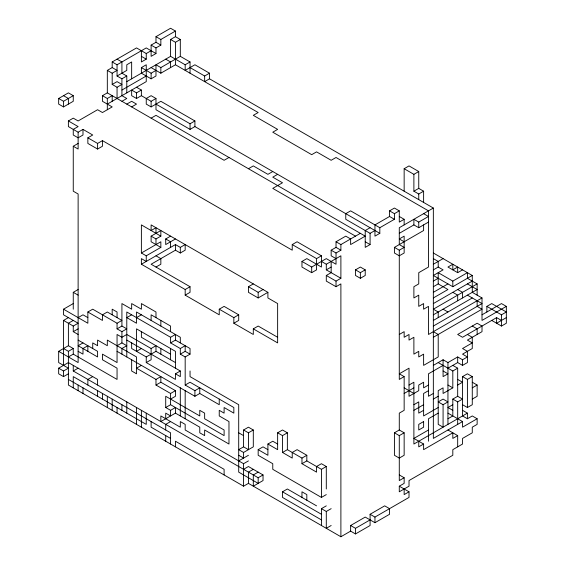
<?xml version="1.0" encoding="UTF-8"?>
<svg xmlns="http://www.w3.org/2000/svg" width="565" height="565" viewBox="0 0 565 565"><rect width="100%" height="100%" fill="white"/><g stroke="black" fill="none" stroke-linecap="round" stroke-linejoin="round"><path stroke-width="0.85" d="M228.973 157.48L224.107 160.291L107.322 92.865L107.322 70.392L112.188 67.581L112.188 61.959L136.518 47.919L146.25 53.534L151.116 50.723M175.447 31.061L160.848 39.486L160.848 45.108L155.982 47.919L155.982 53.534L151.116 56.345L151.116 45.108L155.982 42.297L155.982 36.676L170.581 28.25L175.447 31.061L175.447 36.676L180.313 39.486L180.313 56.345L160.848 67.581L155.982 64.77L155.982 76.007L151.116 78.817L141.384 73.203L141.384 67.581L146.25 64.77L146.25 81.628L107.322 104.101M58.661 98.487L68.393 92.865L73.259 95.676L73.259 101.29L63.527 106.912L58.661 104.101L58.661 98.487L63.527 101.29L73.259 95.676M112.188 61.959L117.054 64.77L146.25 47.919L155.982 53.534M107.322 70.392L112.188 73.203L117.054 70.392L112.188 67.581M126.786 81.628L170.581 56.345L170.581 39.486L175.447 36.676M117.054 64.77L117.054 76.007L126.786 70.392L126.786 64.77L131.652 61.959L131.652 78.817M146.25 53.534L146.25 59.156L141.384 61.959L141.384 50.723M170.581 39.486L175.447 42.297L180.313 39.486M112.188 84.439L117.054 81.628L121.92 84.439L117.054 87.25L112.188 84.439L112.188 73.203M117.054 76.007L121.92 78.817L126.786 76.007L126.786 92.865M87.858 137.818L97.59 143.432L102.456 140.629L102.456 146.243L97.59 149.054L87.858 143.432L87.858 137.818L92.724 135.007L82.991 129.385L78.125 132.196L68.393 126.581L68.393 120.959L73.259 118.149L78.125 120.959L97.59 109.723L102.456 112.534L112.188 106.912L102.456 101.297L102.456 95.676L107.322 92.865M102.456 95.676L107.322 98.487L112.188 95.676L112.188 101.297M121.92 90.054L146.25 76.007M141.384 67.581L151.116 73.203L155.982 70.392M151.116 67.581L160.848 73.203L175.447 64.77L258.17 112.534L253.304 115.338L277.634 129.385L272.768 132.196L311.696 154.669L316.562 151.865L331.161 160.291L336.027 157.48L428.482 210.858L428.482 267.047L418.75 272.669L418.75 283.905L413.884 286.716L413.884 297.953L418.75 295.142L418.75 306.378L423.616 303.567L423.616 309.189L428.482 306.378L428.482 334.473L482.009 303.575L467.41 295.142M121.92 101.297L126.786 98.487L121.92 95.676L121.92 78.817M136.518 92.865L141.384 90.054L141.384 95.676L136.518 98.487L131.652 95.676L131.652 90.054L136.518 92.865L136.518 98.487M170.581 56.345L185.179 64.77L190.045 61.959L190.045 73.203M126.786 104.101L131.652 101.297L136.518 104.101L131.652 106.912M68.393 373.804L63.527 376.615L58.661 373.804L58.661 368.189L63.527 371L68.393 368.189L58.661 362.568L58.661 351.331L78.125 362.568L78.125 194.007L73.259 191.196L73.259 146.243L78.125 143.432M141.384 95.676L151.116 101.297L155.982 98.487L155.982 109.723L190.045 129.385L194.911 126.581L379.821 233.331L379.821 227.716L394.419 219.291L394.419 213.669L399.286 210.858L399.286 222.094L404.152 219.291L404.152 224.905M155.982 98.487L151.116 95.676L146.25 98.487L146.25 104.101L151.116 106.912L160.848 101.297L194.911 120.959L194.911 126.581M190.045 67.581L204.643 76.007L209.509 73.203L209.509 78.817L433.348 208.047L433.348 438.419L462.544 421.568L462.544 427.182L477.143 418.757L477.143 424.372L472.276 427.182L472.276 432.804L462.544 438.419L462.544 444.041L452.812 449.662L452.812 455.277L409.018 480.561L409.018 486.183L399.286 491.797L399.286 486.183L404.152 483.372L404.152 477.75L399.286 474.946M209.509 78.817L204.643 81.628L204.643 76.007M151.116 118.149L155.982 115.338L365.223 236.142L350.625 244.574L350.625 238.953L345.759 236.142L336.027 241.764L336.027 247.378L340.893 250.189L340.893 244.574L336.027 241.764M155.982 104.101L190.045 123.77L194.911 120.959M248.438 168.716L253.304 165.912L267.902 174.338L272.768 171.527M151.116 236.142L160.848 230.527L160.848 236.142L155.982 238.953L151.116 236.142L151.116 241.764L160.848 247.385L160.848 241.764L141.384 253L141.384 224.905L160.848 236.142M73.259 309.189L73.259 292.331L78.125 289.527M175.447 238.953L165.714 244.574L165.714 238.953L170.581 236.142M277.634 174.338L272.768 177.149L282.5 182.763L272.768 188.385L355.491 236.142M141.384 253L146.25 255.811L160.848 247.385M63.527 365.378L63.527 320.426L73.259 326.047L78.125 323.237L63.527 314.811L63.527 309.189L73.259 303.575M141.384 264.236L175.447 244.574L180.313 247.385L185.179 244.574L185.179 250.189L180.313 253L175.447 250.189L151.116 264.236L190.045 286.716L190.045 292.331L185.179 295.142L185.179 289.52L141.384 264.236L141.384 258.622L146.25 261.433L146.25 255.811M63.527 320.426L68.393 317.622M155.982 267.047L160.848 264.236L160.848 258.622L155.982 255.811M73.259 320.426L68.393 323.237L68.393 345.709L58.661 351.331M78.125 317.615L82.991 314.811L87.858 317.615M87.858 312L92.724 309.189L117.054 323.237L121.92 320.426L107.322 312L102.456 314.811L102.456 320.426L87.858 312L87.858 323.237L63.527 309.189M73.259 326.047L73.259 331.662L78.125 328.858M63.527 348.52L68.393 351.331L73.259 348.52L73.259 354.142L68.393 356.953M82.991 342.906L78.125 345.709L97.59 356.953L97.59 351.331L78.125 340.095M131.652 314.811L126.786 317.615L136.518 323.237L136.518 312L180.313 337.284L180.313 342.906M117.054 328.858L121.92 326.047L126.786 328.858L121.92 331.662L117.054 328.858L117.054 323.237M136.518 317.615L141.384 314.811M185.179 289.52L190.045 286.716M58.661 368.189L68.393 362.568L97.59 379.426L97.59 385.04M404.152 168.723L409.018 165.912L418.75 171.527L418.75 188.385L413.884 191.196L413.884 174.338L404.152 168.723L404.152 191.196M73.259 365.378L73.259 371L78.125 368.189M117.054 345.709L121.92 342.906L126.786 345.709L121.92 348.52L121.92 354.142M292.232 244.574L297.098 241.764L321.429 255.811L321.429 267.047L306.83 258.622L301.964 261.426L301.964 267.047L311.696 272.669L316.562 269.858L316.562 258.622L292.232 244.574L292.232 250.189L102.456 140.629M413.884 174.338L418.75 171.527M92.724 376.615L87.858 379.426L87.858 385.04M141.384 348.52L136.518 351.331L136.518 328.858L175.447 351.331L175.447 368.189M185.179 295.142L219.241 314.811L219.241 309.189L233.839 317.615L233.839 323.237L253.304 334.473L253.304 328.851L277.634 342.899L277.634 303.567L267.902 297.953L267.902 292.331L258.17 297.953L248.438 292.331L248.438 286.716L253.304 283.905M73.259 354.142L117.054 379.426L117.054 368.189L102.456 359.757L102.456 354.142L117.054 362.568L117.054 334.473L121.92 337.284L126.786 334.473L151.116 348.52L155.982 345.709L155.982 351.331L146.25 356.946L131.652 348.52L131.652 342.906M170.581 337.284L175.447 334.473L175.447 340.095L190.045 348.52L190.045 354.142L185.179 356.946L180.313 354.142L180.313 348.52L170.581 342.906L170.581 337.284L126.786 312L126.786 356.953M219.241 309.189L224.107 306.378L238.705 314.811L238.705 320.426L233.839 323.237M379.821 233.331L374.955 236.142L374.955 224.905L389.553 216.48L389.553 210.858L394.419 208.047L399.286 210.858M413.884 191.196L418.75 194.007L423.616 191.196L423.616 202.432M170.581 342.906L175.447 340.095M248.438 286.716L258.17 292.331L263.036 289.52M316.562 258.622L321.429 255.811M336.027 258.622L331.161 255.811L331.161 250.189L336.027 247.378M340.893 244.574L360.357 233.331M370.089 227.716L365.223 230.527L365.223 247.378L370.089 244.574L370.089 233.331L374.955 230.527M141.384 365.378L136.518 368.189L155.982 379.426L160.848 376.615L160.848 382.237L175.447 390.662L175.447 396.284L170.581 399.088M146.25 356.946L146.25 362.568L151.116 359.757L151.116 348.52M301.964 261.426L311.696 267.047L326.295 258.622L336.027 264.236L336.027 253L340.893 250.189M180.313 348.52L185.179 345.709L185.179 351.331L190.045 354.142M233.839 317.615L238.705 314.811M340.893 278.284L326.295 269.858L326.295 264.236L340.893 255.811L340.893 278.284L336.027 281.095L326.295 275.473L326.295 281.095L336.027 286.709L340.893 283.905L340.893 536.75L350.625 531.128L355.491 533.939L370.089 525.514L370.089 514.277L384.687 505.845L389.553 508.655L389.553 514.277L374.955 522.703L365.223 517.081L350.625 525.514L350.625 531.128M180.313 354.142L185.179 351.331M326.295 269.858L331.161 267.047M433.348 208.047L399.286 227.716L399.286 244.574L404.152 247.378L399.286 250.189L394.419 247.378L394.419 253L399.286 255.811L404.152 253L404.152 236.142L399.286 238.953L404.152 241.764M326.295 275.473L331.161 272.669L331.161 261.426M399.286 233.338L413.884 224.905L418.75 227.716L428.482 222.094M413.884 224.905L413.884 219.291L418.75 222.094L428.482 216.48L423.616 213.669M155.982 379.426L155.982 385.04L160.848 382.237M175.447 373.804L180.313 370.993L180.313 376.615L175.447 373.804L175.447 379.426L146.25 362.568M253.304 328.851L258.17 326.047L277.634 337.284M355.491 269.858L360.357 267.047L365.223 269.858L365.223 275.473L360.357 278.284L355.491 275.473L355.491 269.858L360.357 272.669L365.223 269.858M394.419 247.378L423.616 230.527L423.616 224.905M155.982 385.04L170.581 393.473L175.447 390.662M185.179 356.946L185.179 385.04L190.045 382.237L233.839 407.52L233.839 413.135L224.107 407.52L224.107 413.135L219.241 410.324L219.241 415.946L228.973 421.568L228.973 444.041L204.643 429.993L204.643 435.615L199.777 432.804L199.777 427.182L175.447 413.135L160.848 421.568L160.848 415.946L180.313 427.182L180.313 421.568L185.179 424.372L185.179 429.993L243.572 463.703L248.438 460.899M165.714 407.52L170.581 404.709L224.107 435.615L224.107 429.993L204.643 418.757L204.643 413.135L199.777 410.331L199.777 415.946L165.714 396.284L165.714 407.52L170.581 410.331L175.447 407.52L175.447 413.135M185.179 385.04L194.911 390.662L199.777 387.851L199.777 393.473L219.241 404.709L219.241 399.088M117.054 351.331L194.911 396.284L199.777 393.473M433.348 264.243L443.08 258.622M170.581 421.568L165.714 424.372L165.714 429.993M433.348 269.858L438.214 267.047L443.08 269.858L433.348 275.48L452.812 286.716L472.276 275.48L472.276 292.338L482.009 297.953L482.009 320.426L506.339 306.378L506.339 323.237L501.473 326.047L491.741 320.426M433.348 281.095L438.214 278.291M433.348 286.716L438.214 283.905L447.946 289.527L433.348 297.953M457.678 272.669L457.678 267.047L452.812 269.858L452.812 264.243L447.946 267.047L457.678 272.669L462.544 269.858M433.348 292.331L447.946 283.905M438.214 283.905L438.214 272.669L452.812 281.095L467.41 272.669L467.41 278.291L477.143 283.905L477.143 295.142M433.348 303.575L472.276 281.095M477.143 283.905L433.348 309.189L438.214 312L438.214 317.622M399.286 334.473L404.152 331.662L404.152 337.284L409.018 334.473L409.018 340.095L413.884 337.284L413.884 354.142L418.75 351.331L418.75 356.946L423.616 354.142L423.616 365.378L438.214 356.946L438.214 334.473L433.348 331.662M433.348 314.811L477.143 289.527L467.41 283.905M243.572 446.851L243.572 429.993L248.438 427.182L253.304 429.993L253.304 446.851L243.572 452.466L238.705 449.662L243.572 446.851L248.438 449.662L248.438 432.804L253.304 429.993M433.348 320.426L472.276 297.953M433.348 326.047L482.009 297.953M433.348 337.284L482.009 309.189L477.143 306.378L477.143 300.764M486.875 306.378L491.741 303.575L506.339 312L501.473 314.811L486.875 306.378L486.875 312M326.295 494.608L321.429 497.419L272.768 469.324L272.768 463.703L258.17 455.277L258.17 449.662L267.902 455.277L267.902 444.041L277.634 449.655L277.634 432.804L282.5 429.993L287.366 432.804L287.366 449.655L282.5 452.466L282.5 435.615L287.366 432.804M482.009 314.811L501.473 303.575L506.339 306.378M238.705 460.899L248.438 455.277M258.17 449.662L263.036 446.851L267.902 449.662M267.902 444.041L272.768 441.23L277.634 444.041M501.473 320.426L496.607 317.622L462.544 337.284L457.678 334.473L477.143 323.237L482.009 326.047L482.009 331.669L467.41 340.095L472.276 342.906L462.544 348.52L467.41 351.331L467.41 362.568L462.544 365.378L457.678 362.568L447.946 368.189M243.572 469.324L248.438 466.513L263.036 474.946L263.036 480.561L253.304 486.183L253.304 474.946L258.17 472.135M399.286 429.993L394.419 432.804L394.419 455.277L399.286 458.088L404.152 455.277L404.152 432.804L399.286 429.993L399.286 413.135L404.152 410.324L404.152 376.615L399.286 379.426L399.286 250.189M506.339 317.622L496.607 323.237L496.607 317.622M253.304 469.324L248.438 472.135L248.438 483.372L243.572 486.183L68.393 385.048L68.393 351.331M433.348 365.378L443.08 359.757L447.946 362.568L457.678 356.953L462.544 359.757L467.41 356.953L462.544 354.142L472.276 348.52L472.276 337.284L467.41 334.473M409.018 385.04L413.884 382.237L413.884 444.041L467.41 413.135L467.41 418.757L462.544 415.946L462.544 376.615L467.41 373.804L472.276 376.615L472.276 404.709L467.41 407.52L462.544 404.709M443.08 365.378L428.482 373.804L428.482 396.284L433.348 393.473M73.259 371L258.17 477.75L263.036 474.946M404.152 393.473L413.884 387.851M301.964 458.088L306.83 455.277L306.83 460.899L301.964 463.703L301.964 458.088L287.366 449.655M428.482 385.04L423.616 387.851L423.616 382.237L418.75 385.04L418.75 390.662L409.018 396.277L409.018 368.189L399.286 373.804L404.152 376.615M438.214 362.568L452.812 370.993L457.678 368.189L457.678 396.284L452.812 399.088L452.812 415.946L447.946 418.757M428.482 390.662L423.616 393.473L423.616 415.946L438.214 407.52M413.884 404.709L418.75 401.899L418.75 413.135L423.616 410.324M413.884 410.324L423.616 404.709M433.348 399.088L438.214 396.284M452.812 370.993L452.812 387.851L443.08 393.473L443.08 387.851L438.214 390.662L438.214 424.372L443.08 427.182L443.08 404.709L447.946 401.899L443.08 399.088L438.214 401.899L443.08 404.709M457.678 385.04L462.544 382.237L457.678 379.426M462.544 376.615L467.41 379.426L472.276 376.615M321.429 519.892L282.5 497.419L282.5 491.797L287.366 488.993L316.562 505.845M306.83 460.899L321.429 469.324L326.295 466.513L326.295 488.993M472.276 387.851L477.143 385.04L477.143 396.284L472.276 399.088M394.419 432.804L399.286 435.615L404.152 432.804M438.214 413.135L428.482 418.757L428.482 441.23M452.812 404.709L447.946 407.52L452.812 410.331M452.812 399.088L457.678 401.899L462.544 399.088L457.678 396.284M428.482 429.993L413.884 438.419L423.616 444.041L423.616 449.662L452.812 432.804L452.812 438.419L457.678 435.615L457.678 446.851M423.616 444.041L418.75 446.851L418.75 441.23M467.41 418.757L472.276 415.946L477.143 418.757M321.429 525.514L321.429 508.655L326.295 505.845M321.429 508.655L326.295 511.466L331.161 508.655M404.152 477.75L399.286 480.561L399.286 435.615M331.161 525.514L326.295 528.324L326.295 511.466M370.089 514.277L374.955 517.081L409.018 497.419L409.018 491.797L404.152 494.608L404.152 488.993M350.625 525.514L355.491 528.324L370.089 519.892M155.982 36.676L160.848 39.486M418.75 188.385L423.616 191.196M155.982 42.297L160.848 45.108M180.313 56.345L190.045 61.959M209.509 73.203L194.911 64.77L185.179 70.392L185.179 64.77M151.116 45.108L155.982 47.919M165.714 59.156L170.581 61.959L170.581 67.581M141.384 56.345L146.25 59.156M389.553 210.858L394.419 213.669M399.286 216.48L404.152 219.291M117.054 59.156L121.92 61.959L121.92 73.203L126.786 76.007M389.553 216.48L394.419 219.291M433.348 253L472.276 275.48M136.518 87.25L141.384 90.054M379.821 227.716L350.625 210.858L345.759 213.669L345.759 219.291L370.089 233.331M433.348 258.622L438.214 261.433L438.214 267.047M457.678 289.527L462.544 292.331L462.544 297.953M365.223 241.764L370.089 244.574M452.812 292.331L457.678 295.142L457.678 300.764M443.08 309.189L447.946 312M472.276 326.047L477.143 328.858L477.143 334.473M63.527 95.676L68.393 98.487L68.393 104.101M331.161 250.189L336.027 253M321.429 261.426L326.295 264.236M68.393 120.959L78.125 126.581L73.259 129.385L73.259 135.007L78.125 137.818L82.991 135.007L82.991 129.385M73.259 146.243L78.125 149.054L78.125 132.196M452.812 365.378L457.678 368.189M472.276 382.237L477.143 385.04M443.08 370.993L447.946 373.804L443.08 376.615L443.08 359.757M447.946 385.04L452.812 387.851M267.902 292.331L151.116 224.905L151.116 230.527L155.982 227.716L155.982 233.338M165.714 238.953L170.581 241.764L170.581 247.385M462.544 410.331L467.41 413.135M404.152 387.851L413.884 393.473M447.946 413.135L462.544 421.568M447.946 429.993L457.678 435.615M73.259 292.331L78.125 295.142M170.581 354.142L141.384 337.284L141.384 331.662M399.286 486.183L409.018 491.797M155.982 351.331L175.447 362.568M126.786 340.095L180.313 370.993M277.634 432.804L282.5 435.615M306.83 455.277L297.098 449.655L292.232 452.466L292.232 458.088L282.5 452.466M326.295 466.513L321.429 463.703L316.562 466.513L316.562 472.135L301.964 463.703M73.259 331.662L78.125 334.473M243.572 429.993L248.438 432.804M238.705 432.804L243.572 435.615M68.393 345.709L73.259 348.52M78.125 351.331L82.991 354.142L82.991 348.52L87.858 345.709L87.858 351.331M238.705 455.277L243.572 458.088L243.572 452.466M282.5 491.797L321.429 514.277M68.393 379.426L146.25 424.379L146.25 413.135M170.581 438.419L151.116 427.182L151.116 421.568M248.438 483.372L340.893 536.75M501.473 314.811L501.473 326.047M467.41 379.426L467.41 407.52M462.544 359.757L462.544 365.378M457.678 356.953L457.678 362.568M457.678 401.899L457.678 424.372M452.812 281.095L452.812 286.716M447.946 362.568L447.946 424.372M418.75 194.007L418.75 199.622M418.75 222.094L418.75 227.716M374.955 517.081L374.955 522.703M360.357 272.669L360.357 278.284M355.491 528.324L355.491 533.939M336.027 281.095L336.027 286.709M321.429 469.324L321.429 497.419M311.696 267.047L311.696 272.669M306.83 500.23L306.83 494.608L301.964 491.797L301.964 497.419M258.17 292.331L258.17 297.953M258.17 477.75L258.17 483.372L238.705 472.135L238.705 404.709L190.045 376.615L190.045 370.993M243.572 463.703L243.572 486.183M224.107 474.946L224.107 469.324L175.447 441.23L175.447 446.851M194.911 390.662L194.911 396.284M190.045 123.77L190.045 129.385M185.179 390.662L185.179 418.757M180.313 247.385L180.313 253M180.313 387.851L180.313 415.946M175.447 42.297L175.447 64.77M175.447 244.574L175.447 250.189M170.581 331.662L170.581 326.047L151.116 314.811L151.116 320.426M170.581 348.52L170.581 359.757M170.581 393.473L170.581 404.709M170.581 410.331L170.581 415.946L165.714 413.135L165.714 418.757M170.581 444.041L170.581 432.804L73.259 376.615L73.259 387.851M165.714 435.615L165.714 441.23M160.848 67.581L160.848 73.203M160.848 320.426L160.848 326.047M160.848 348.52L160.848 354.142M155.982 238.953L155.982 244.574M155.982 317.615L155.982 312L141.384 303.567L141.384 309.189L131.652 303.567L131.652 309.189L121.92 303.567L121.92 326.047M151.116 73.203L151.116 78.817M151.116 101.297L151.116 106.912M141.384 410.331L141.384 427.182M136.518 407.52L136.518 424.379M131.652 359.757L131.652 370.993L136.518 373.804L136.518 356.953L107.322 340.095L107.322 345.709L97.59 340.095L97.59 345.709L92.724 342.906L92.724 348.52M126.786 401.899L126.786 413.135M121.92 331.662L121.92 342.906M121.92 404.709L121.92 410.331M117.054 87.25L117.054 98.487M117.054 317.615L117.054 312L112.188 309.189L112.188 314.811M117.054 407.52L117.054 413.135M112.188 399.088L112.188 410.331M107.322 98.487L107.322 109.723M107.322 396.284L107.322 407.52M102.456 393.473L102.456 399.088M97.59 143.432L97.59 149.054M97.59 390.662L97.59 396.284M82.991 387.851L82.991 393.473M78.125 385.048L78.125 390.662M63.527 101.29L63.527 106.912M63.527 371L63.527 376.615M423.616 421.568L418.75 424.372L418.75 429.993L423.616 427.182L423.616 421.568"/></g></svg>
